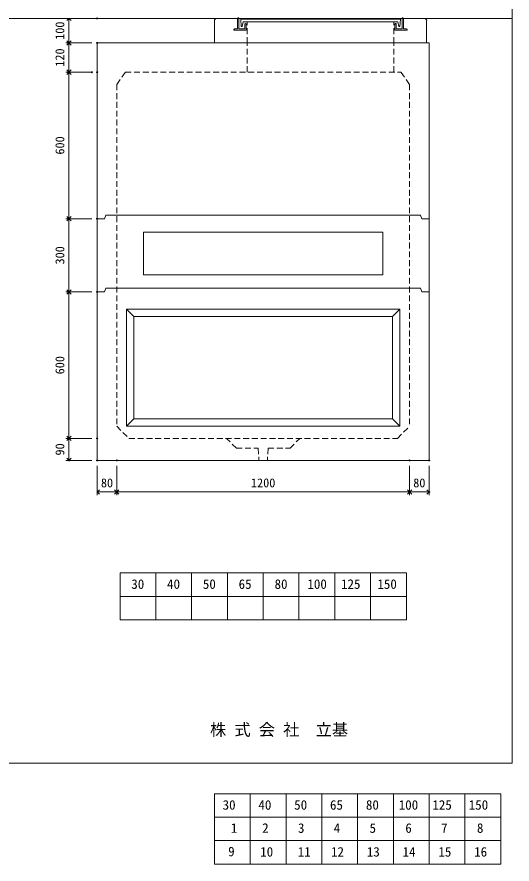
# Model space of a CAD drawing. Units: millimetres, scale not verified. Extents: x -6420 to 6420, y -3057 to 3057.
# Drawn here: x 4390 to 6420, y -3057 to 413 of the extents above; entities that cross this region are included whole.
import ezdxf
from ezdxf.enums import TextEntityAlignment as Align

# ---------------------------------------------------------------- set-up
doc = ezdxf.new("R2010")
doc.units = ezdxf.units.MM
doc.header["$LTSCALE"] = 20
doc.header["$PDMODE"] = 32
doc.header["$PDSIZE"] = 4
doc.linetypes.add('DASHED1', pattern=[1.8, 1.2, -0.6])
doc.linetypes.add('USER2', pattern=[50.8, 31.75, -6.35, 6.35, -6.35])
doc.layers.add('0-1_Defpoints', color=7, linetype='Continuous')
for name, color, linetype, lineweight in [('0-2_waku', 7, 'Continuous', 18), ('0-3_gaikei', 7, 'Continuous', 18), ('0-4_kakure', 7, 'DASHED1', 5), ('0-5_sunpou', 7, 'Continuous', 5), ('0-8_uchigawa', 6, 'Continuous', 18), ('0-A_futa', 3, 'Continuous', 18), ('0-B_GL', 4, 'Continuous', 18), ('0-D_文字１', 7, 'Continuous', 18), ('1-2_uchigawa2', 6, 'USER2', 18), ('1-4_文字２', 7, 'Continuous', 5)]:
    doc.layers.add(name, color=color, linetype=linetype, lineweight=lineweight)
doc.styles.add('ＭＳ ゴシック', font='')
doc.styles.get('ＭＳ ゴシック').set_extended_font_data('MS Gothic')

# ---------------------------------------------------------------- blocks, each defined once
blk = doc.blocks.new('_Open90')
at = {"layer": '0-5_sunpou'}
blk.add_line((0, 0), (-1, 0), dxfattribs=at)
blk.add_lwpolyline([(-0.5, 0.5), (0, 0), (-0.5, -0.5)], dxfattribs=at)
blk = doc.blocks.new('D63')
at = {"layer": '0-1_Defpoints'}
for p in [(7303.24, 1856.83), (7187.22, 1256.83), (7303.24, 1256.83)]:
    blk.add_point(p, dxfattribs=at)
at = {"layer": '0-5_sunpou'}
for p, q in [((7281.24, 1856.83), (7174.22, 1856.83)), ((7187.22, 1838.83), (7187.22, 1274.83)), ((7281.24, 1256.83), (7174.22, 1256.83))]:
    blk.add_line(p, q, dxfattribs=at)
at = {"layer": '0-5_sunpou', "xscale": 18, "yscale": 18}
for p, rotation in [((7187.22, 1856.83), 90), ((7187.22, 1256.83), 270)]:
    blk.add_blockref('_Open90', p, dxfattribs=dict(at, rotation=rotation))
at = {"layer": '0-5_sunpou', "style": 'ＭＳ ゴシック'}
blk.add_text('600', height=36.66, rotation=90, dxfattribs=at).set_placement((7179.22, 1519.33), align=Align.BOTTOM_LEFT)
blk = doc.blocks.new('D64')
at = {"layer": '0-1_Defpoints'}
for p in [(7303.24, 1256.83), (7187.22, 1166.83), (7303.24, 1166.83)]:
    blk.add_point(p, dxfattribs=at)
at = {"layer": '0-5_sunpou'}
for p, q in [((7281.24, 1256.83), (7174.22, 1256.83)), ((7187.22, 1238.83), (7187.22, 1184.83)), ((7281.24, 1166.83), (7174.22, 1166.83))]:
    blk.add_line(p, q, dxfattribs=at)
at = {"layer": '0-5_sunpou', "xscale": 18, "yscale": 18}
for p, rotation in [((7187.22, 1256.83), 90), ((7187.22, 1166.83), 270)]:
    blk.add_blockref('_Open90', p, dxfattribs=dict(at, rotation=rotation))
at = {"layer": '0-5_sunpou', "style": 'ＭＳ ゴシック'}
blk.add_text('90', height=36.66, rotation=90, dxfattribs=at).set_placement((7179.22, 1186.83), align=Align.BOTTOM_LEFT)
blk = doc.blocks.new('D65')
at = {"layer": '0-1_Defpoints'}
for p in [(7303.24, 1166.83), (7383.24, 1166.83), (7383.24, 1037.51)]:
    blk.add_point(p, dxfattribs=at)
at = {"layer": '0-5_sunpou'}
for p, q in [((7303.24, 1144.83), (7303.24, 1024.51)), ((7383.24, 1144.83), (7383.24, 1024.51)), ((7321.24, 1037.51), (7365.24, 1037.51))]:
    blk.add_line(p, q, dxfattribs=at)
at = {"layer": '0-5_sunpou', "xscale": 18, "yscale": 18, "rotation": 180}
blk.add_blockref('_Open90', (7303.24, 1037.51), dxfattribs=at)
at = {"layer": '0-5_sunpou', "xscale": 18, "yscale": 18}
blk.add_blockref('_Open90', (7383.24, 1037.51), dxfattribs=at)
at = {"layer": '0-5_sunpou', "style": 'ＭＳ ゴシック'}
blk.add_text('80', height=36.66, dxfattribs=at).set_placement((7318.24, 1045.51), align=Align.BOTTOM_LEFT)
blk = doc.blocks.new('D66')
at = {"layer": '0-1_Defpoints'}
for p in [(7383.24, 1166.83), (8583.24, 1166.83), (8583.24, 1037.51)]:
    blk.add_point(p, dxfattribs=at)
at = {"layer": '0-5_sunpou'}
for p, q in [((7383.24, 1144.83), (7383.24, 1024.51)), ((8583.24, 1144.83), (8583.24, 1024.51)), ((7401.24, 1037.51), (8565.24, 1037.51))]:
    blk.add_line(p, q, dxfattribs=at)
at = {"layer": '0-5_sunpou', "xscale": 18, "yscale": 18, "rotation": 180}
blk.add_blockref('_Open90', (7383.24, 1037.51), dxfattribs=at)
at = {"layer": '0-5_sunpou', "xscale": 18, "yscale": 18}
blk.add_blockref('_Open90', (8583.24, 1037.51), dxfattribs=at)
at = {"layer": '0-5_sunpou', "style": 'ＭＳ ゴシック'}
blk.add_text('1200', height=36.66, dxfattribs=at).set_placement((7933.24, 1045.51), align=Align.BOTTOM_LEFT)
blk = doc.blocks.new('D67')
at = {"layer": '0-1_Defpoints'}
for p in [(8583.24, 1166.83), (8663.24, 1166.83), (8663.24, 1037.51)]:
    blk.add_point(p, dxfattribs=at)
at = {"layer": '0-5_sunpou'}
for p, q in [((8583.24, 1144.83), (8583.24, 1024.51)), ((8663.24, 1144.83), (8663.24, 1024.51)), ((8601.24, 1037.51), (8645.24, 1037.51))]:
    blk.add_line(p, q, dxfattribs=at)
at = {"layer": '0-5_sunpou', "xscale": 18, "yscale": 18, "rotation": 180}
blk.add_blockref('_Open90', (8583.24, 1037.51), dxfattribs=at)
at = {"layer": '0-5_sunpou', "xscale": 18, "yscale": 18}
blk.add_blockref('_Open90', (8663.24, 1037.51), dxfattribs=at)
at = {"layer": '0-5_sunpou', "style": 'ＭＳ ゴシック'}
blk.add_text('80', height=36.66, dxfattribs=at).set_placement((8598.24, 1045.51), align=Align.BOTTOM_LEFT)
blk = doc.blocks.new('D68')
at = {"layer": '0-1_Defpoints'}
for p in [(7302.41, 2976.83), (7187.22, 2876.83), (7303.24, 2876.83)]:
    blk.add_point(p, dxfattribs=at)
at = {"layer": '0-5_sunpou'}
for p, q in [((7280.41, 2976.83), (7174.22, 2976.83)), ((7187.22, 2958.83), (7187.22, 2894.83)), ((7281.24, 2876.83), (7174.22, 2876.83))]:
    blk.add_line(p, q, dxfattribs=at)
at = {"layer": '0-5_sunpou', "xscale": 18, "yscale": 18}
for p, rotation in [((7187.22, 2976.83), 90), ((7187.22, 2876.83), 270)]:
    blk.add_blockref('_Open90', p, dxfattribs=dict(at, rotation=rotation))
at = {"layer": '0-5_sunpou', "style": 'ＭＳ ゴシック'}
blk.add_text('100', height=36.66, rotation=90, dxfattribs=at).set_placement((7179.22, 2889.33), align=Align.BOTTOM_LEFT)
blk = doc.blocks.new('D69')
at = {"layer": '0-1_Defpoints'}
for p in [(7303.24, 2876.83), (7187.22, 2756.83), (7303.24, 2756.83)]:
    blk.add_point(p, dxfattribs=at)
at = {"layer": '0-5_sunpou'}
for p, q in [((7281.24, 2876.83), (7174.22, 2876.83)), ((7187.22, 2858.83), (7187.22, 2774.83)), ((7281.24, 2756.83), (7174.22, 2756.83))]:
    blk.add_line(p, q, dxfattribs=at)
at = {"layer": '0-5_sunpou', "xscale": 18, "yscale": 18}
for p, rotation in [((7187.22, 2876.83), 90), ((7187.22, 2756.83), 270)]:
    blk.add_blockref('_Open90', p, dxfattribs=dict(at, rotation=rotation))
at = {"layer": '0-5_sunpou', "style": 'ＭＳ ゴシック'}
blk.add_text('120', height=36.66, rotation=90, dxfattribs=at).set_placement((7179.22, 2779.33), align=Align.BOTTOM_LEFT)
blk = doc.blocks.new('D70')
at = {"layer": '0-1_Defpoints'}
for p in [(7281.24, 2756.83), (7187.22, 2156.83), (7303.24, 2156.83)]:
    blk.add_point(p, dxfattribs=at)
at = {"layer": '0-5_sunpou'}
for p, q in [((7259.24, 2756.83), (7174.22, 2756.83)), ((7187.22, 2738.83), (7187.22, 2174.83)), ((7281.24, 2156.83), (7174.22, 2156.83))]:
    blk.add_line(p, q, dxfattribs=at)
at = {"layer": '0-5_sunpou', "xscale": 18, "yscale": 18}
for p, rotation in [((7187.22, 2756.83), 90), ((7187.22, 2156.83), 270)]:
    blk.add_blockref('_Open90', p, dxfattribs=dict(at, rotation=rotation))
at = {"layer": '0-5_sunpou', "style": 'ＭＳ ゴシック'}
blk.add_text('600', height=36.66, rotation=90, dxfattribs=at).set_placement((7179.22, 2419.33), align=Align.BOTTOM_LEFT)
blk = doc.blocks.new('D71')
at = {"layer": '0-1_Defpoints'}
for p in [(7303.24, 2156.83), (7187.22, 1856.83), (7303.24, 1856.83)]:
    blk.add_point(p, dxfattribs=at)
at = {"layer": '0-5_sunpou'}
for p, q in [((7281.24, 2156.83), (7174.22, 2156.83)), ((7187.22, 2138.83), (7187.22, 1874.83)), ((7281.24, 1856.83), (7174.22, 1856.83))]:
    blk.add_line(p, q, dxfattribs=at)
at = {"layer": '0-5_sunpou', "xscale": 18, "yscale": 18}
for p, rotation in [((7187.22, 2156.83), 90), ((7187.22, 1856.83), 270)]:
    blk.add_blockref('_Open90', p, dxfattribs=dict(at, rotation=rotation))
at = {"layer": '0-5_sunpou', "style": 'ＭＳ ゴシック'}
blk.add_text('300', height=36.66, rotation=90, dxfattribs=at).set_placement((7179.22, 1969.33), align=Align.BOTTOM_LEFT)

msp = doc.modelspace()

# ---------------------------------------------------------------- linework, layer by layer
at = {"layer": '0-2_waku'}
for p, q in [((6419.64, 3056.72), (6419.64, -2643.28)), ((4812.97, -1864.28), (4812.97, -2056.28)), ((4812.97, -1864.28), (4812.97, -2056.28)), ((4812.97, -1864.28), (4812.97, -2056.28)), ((4812.97, -1864.28), (4812.97, -2056.28)), ((4812.97, -1864.28), (5986.31, -1864.28)), ((4959.64, -1864.28), (4959.64, -2056.28)), ((5106.31, -1864.28), (5106.31, -2056.28)), ((5106.31, -1864.28), (5106.31, -2056.28)), ((5252.97, -1864.28), (5252.97, -2056.28)), ((5399.64, -1864.28), (5399.64, -2056.28)), ((5546.31, -1864.28), (5546.31, -2056.28)), ((5692.97, -1864.28), (5692.97, -2056.28)), ((5839.64, -1864.28), (5839.64, -2056.28)), ((5986.31, -1864.28), (5986.31, -2056.28)), ((4812.97, -1960.28), (5986.31, -1960.28)), ((4812.97, -2056.28), (5986.31, -2056.28)), ((-1740.36, -2643.28), (6419.64, -2643.28))]:
    msp.add_line(p, q, dxfattribs=at)
at = {"layer": '0-3_gaikei'}
for p, q in [((5199.64, 306.72), (5199.64, 396.72)), ((5209.64, 406.72), (5294.64, 406.72)), ((5974.64, 406.72), (6059.64, 406.72)), ((6069.64, 306.72), (6069.64, 396.72)), ((4719.64, 306.72), (4719.64, -1403.28)), ((4719.64, 306.72), (6079.64, 306.72)), ((6079.64, 306.72), (6079.64, -1403.28)), ((4749.64, -413.28), (4719.64, -413.28)), ((4749.64, -413.28), (4754.64, -398.28)), ((4754.64, -398.28), (6044.64, -398.28)), ((6049.64, -413.28), (6044.64, -398.28)), ((6079.64, -413.28), (6049.64, -413.28)), ((4749.64, -713.28), (4719.64, -713.28)), ((4749.64, -713.28), (4754.64, -698.28)), ((4754.64, -698.28), (6044.64, -698.28)), ((6049.64, -713.28), (6044.64, -698.28)), ((6079.64, -713.28), (6049.64, -713.28)), ((6079.64, -1403.28), (4719.64, -1403.28))]:
    msp.add_line(p, q, dxfattribs=at)
for centre, radius, start, end in [((5209.06, 397.3), 9.44, 86.47383, 183.52617), ((6059.97, 397.05), 9.68, 358.04251, 91.95749)]:
    msp.add_arc(centre, radius, start, end, dxfattribs=at)
at = {"layer": '0-4_kakure'}
for p, q in [((5334.64, 306.72), (5334.64, 393.22)), ((5934.64, 306.72), (5934.64, 393.22)), ((5334.64, 186.72), (5334.64, 306.72)), ((5934.64, 186.72), (5934.64, 306.72)), ((4799.64, 136.72), (4834.64, 186.72)), ((4834.64, 186.72), (5964.64, 186.72)), ((5999.64, 136.72), (5964.64, 186.72)), ((4799.64, 136.72), (4799.64, -1263.28)), ((5999.64, 136.72), (5999.64, -1263.28)), ((4799.64, -1263.28), (4849.64, -1313.28)), ((5949.64, -1313.28), (5999.64, -1263.28)), ((4849.64, -1313.28), (5949.64, -1313.28)), ((5289.64, -1353.28), (5249.64, -1313.28)), ((5289.64, -1353.28), (5379.64, -1353.28)), ((5379.64, -1353.28), (5382.14, -1403.28)), ((5419.64, -1353.28), (5417.14, -1403.28))]:
    msp.add_line(p, q, dxfattribs=at)
msp.add_lwpolyline([(5419.64, -1353.28), (5509.64, -1353.28), (5549.64, -1313.28)], dxfattribs=at)
at = {"layer": '0-8_uchigawa'}
for p, q in [((4839.64, -783.28), (5959.64, -783.28)), ((4839.64, -783.28), (4839.64, -1263.28)), ((4839.64, -783.28), (4869.64, -813.28)), ((5959.64, -783.28), (5929.64, -813.28)), ((5959.64, -1263.28), (5959.64, -783.28)), ((4869.64, -813.28), (5929.64, -813.28)), ((4869.64, -813.28), (4869.64, -1233.28)), ((5929.64, -1233.28), (5929.64, -813.28)), ((4839.64, -1263.28), (4869.64, -1233.28)), ((4869.64, -1233.28), (5929.64, -1233.28)), ((5959.64, -1263.28), (5929.64, -1233.28)), ((4839.64, -1263.28), (5959.64, -1263.28))]:
    msp.add_line(p, q, dxfattribs=at)
at = {"layer": '0-A_futa'}
for p, q in [((5294.64, 406.72), (5294.64, 363.72)), ((5296.64, 408.72), (5299.64, 408.72)), ((5299.64, 408.72), (5299.64, 363.72)), ((5307.45, 404.22), (5961.78, 404.22)), ((5307.45, 404.22), (5309.94, 374.22)), ((5317.97, 393.22), (5313.65, 374.22)), ((5317.97, 393.22), (5951.31, 393.22)), ((5324.64, 383.72), (5324.64, 363.72)), ((5326.64, 385.72), (5327.64, 385.72)), ((5329.64, 383.72), (5329.64, 358.72)), ((5939.64, 383.72), (5939.64, 358.72)), ((5942.64, 385.72), (5941.64, 385.72)), ((5944.64, 383.72), (5944.64, 363.72)), ((5951.31, 393.22), (5955.63, 374.22)), ((5961.78, 404.22), (5959.53, 374.22)), ((5969.64, 408.72), (5972.64, 408.72)), ((5974.64, 406.72), (5974.64, 363.72)), ((5279.64, 361.72), (5279.64, 360.72)), ((5281.64, 363.72), (5294.64, 363.72)), ((5329.64, 358.72), (5281.64, 358.72)), ((5299.64, 363.72), (5324.64, 363.72)), ((5309.94, 374.22), (5313.65, 374.22)), ((5939.64, 358.72), (5987.64, 358.72)), ((5959.53, 374.22), (5955.63, 374.22)), ((5987.64, 363.72), (5974.64, 363.72)), ((5989.64, 361.72), (5989.64, 360.72))]:
    msp.add_line(p, q, dxfattribs=at)
msp.add_lwpolyline([(5969.64, 408.72), (5969.64, 363.72), (5944.64, 363.72)], dxfattribs=at)
for centre, start, end in [((5296.64, 406.72), 90, 180), ((5326.64, 383.72), 90, 180), ((5327.64, 383.72), 0, 90), ((5941.64, 383.72), 90, 180), ((5942.64, 383.72), 0, 90), ((5972.64, 406.72), 0, 90), ((5281.64, 361.72), 90, 180), ((5281.64, 360.72), 180, 270), ((5987.64, 361.72), 0, 90), ((5987.64, 360.72), 270, 0)]:
    msp.add_arc(centre, 2, start, end, dxfattribs=at)
at = {"layer": '0-B_GL'}
msp.add_line((-1740.36, 406.72), (6419.64, 406.72), dxfattribs=at)
at = {"layer": '1-2_uchigawa2'}
for p, q in [((4909.64, -468.28), (5399.64, -468.28)), ((4909.64, -468.28), (4909.64, -643.28)), ((5889.64, -468.28), (5399.64, -468.28)), ((5889.64, -468.28), (5889.64, -643.28)), ((4909.64, -643.28), (5399.02, -643.28)), ((5889.64, -643.28), (5400.26, -643.28))]:
    msp.add_line(p, q, dxfattribs=at)
at = {"layer": '1-4_文字２'}
for p, q in [((5199.87, -2768.54), (5199.87, -2960.54)), ((5199.87, -2768.54), (5199.87, -2960.54)), ((5199.87, -2768.54), (5199.87, -2960.54)), ((5199.87, -2768.54), (5199.87, -2960.54)), ((5199.87, -2768.54), (6373.2, -2768.54)), ((5199.87, -2768.54), (5199.87, -2960.54)), ((5199.87, -2768.54), (5199.87, -2960.54)), ((5199.87, -2768.54), (5199.87, -2960.54)), ((5199.87, -2768.54), (5199.87, -2960.54)), ((5199.87, -2768.54), (6373.2, -2768.54)), ((5346.54, -2768.54), (5346.54, -2960.54)), ((5346.54, -2768.54), (5346.54, -2960.54)), ((5493.2, -2768.54), (5493.2, -2960.54)), ((5493.2, -2768.54), (5493.2, -2960.54)), ((5493.2, -2768.54), (5493.2, -2960.54)), ((5493.2, -2768.54), (5493.2, -2960.54)), ((5639.87, -2768.54), (5639.87, -2960.54)), ((5639.87, -2768.54), (5639.87, -2960.54)), ((5786.54, -2768.54), (5786.54, -2960.54)), ((5786.54, -2768.54), (5786.54, -2960.54)), ((5933.2, -2768.54), (5933.2, -2960.54)), ((5933.2, -2768.54), (5933.2, -2960.54)), ((6079.87, -2768.54), (6079.87, -2960.54)), ((6079.87, -2768.54), (6079.87, -2960.54)), ((6226.54, -2768.54), (6226.54, -2960.54)), ((6226.54, -2768.54), (6226.54, -2960.54)), ((6373.2, -2768.54), (6373.2, -2960.54)), ((6373.2, -2768.54), (6373.2, -2960.54)), ((5199.87, -2864.54), (6373.2, -2864.54)), ((5199.87, -2864.54), (6373.2, -2864.54)), ((5199.87, -2960.54), (6373.2, -2960.54)), ((5199.87, -2960.54), (6373.2, -2960.54)), ((5199.87, -2960.54), (5199.87, -3056.54)), ((5199.87, -2960.54), (5199.87, -3056.54)), ((5199.87, -2960.54), (5199.87, -3056.54)), ((5199.87, -2960.54), (5199.87, -3056.54)), ((5199.87, -2960.54), (6373.2, -2960.54)), ((5199.87, -2960.54), (5199.87, -3056.54)), ((5199.87, -2960.54), (5199.87, -3056.54)), ((5199.87, -2960.54), (5199.87, -3056.54)), ((5199.87, -2960.54), (5199.87, -3056.54)), ((5199.87, -2960.54), (6373.2, -2960.54)), ((5346.54, -2960.54), (5346.54, -3056.54)), ((5346.54, -2960.54), (5346.54, -3056.54)), ((5493.2, -2960.54), (5493.2, -3056.54)), ((5493.2, -2960.54), (5493.2, -3056.54)), ((5493.2, -2960.54), (5493.2, -3056.54)), ((5493.2, -2960.54), (5493.2, -3056.54)), ((5639.87, -2960.54), (5639.87, -3056.54)), ((5639.87, -2960.54), (5639.87, -3056.54)), ((5786.54, -2960.54), (5786.54, -3056.54)), ((5786.54, -2960.54), (5786.54, -3056.54)), ((5933.2, -2960.54), (5933.2, -3056.54)), ((5933.2, -2960.54), (5933.2, -3056.54)), ((6079.87, -2960.54), (6079.87, -3056.54)), ((6079.87, -2960.54), (6079.87, -3056.54)), ((6226.54, -2960.54), (6226.54, -3056.54)), ((6226.54, -2960.54), (6226.54, -3056.54)), ((6373.2, -2960.54), (6373.2, -3056.54)), ((6373.2, -2960.54), (6373.2, -3056.54)), ((5199.87, -3056.54), (6373.2, -3056.54)), ((5199.87, -3056.54), (6373.2, -3056.54))]:
    msp.add_line(p, q, dxfattribs=at)

# ---------------------------------------------------------------- block references
at = {"layer": '0-5_sunpou'}
for name in ['D68', 'D69', 'D70', 'D71', 'D63', 'D64', 'D65', 'D66', 'D67']:
    msp.add_blockref(name, (-2583.6, -2570.11), dxfattribs=at)

# ---------------------------------------------------------------- texts
at = {"layer": '0-D_文字１', "style": 'ＭＳ ゴシック'}
for s, height, p in [('30', 39.1, (4859.05, -1941.14)), ('40', 39.1, (5005.71, -1941.14)), ('50', 39.1, (5152.38, -1941.14)), ('65', 39.1, (5299.05, -1941.14)), ('80', 39.1, (5446.26, -1941.14)), ('100', 39.1, (5580.76, -1941.14)), ('125', 39.1, (5718.61, -1941.14)), ('150', 39.1, (5867.62, -1941.14)), (' 株 式 会 社\u3000立基', 48.88, (5148.35, -2545.09))]:
    msp.add_text(s, height=height, dxfattribs=at).set_placement(p, align=Align.BOTTOM_LEFT)
at = {"layer": '1-4_文字２', "style": 'ＭＳ ゴシック'}
for s, p in [('30', (5233.41, -2845.63)), ('30', (5233.41, -2845.63)), ('40', (5380.07, -2845.63)), ('40', (5380.07, -2845.63)), ('50', (5526.74, -2845.63)), ('50', (5526.74, -2845.63)), ('65', (5673.41, -2845.63)), ('65', (5673.41, -2845.63)), ('80', (5820.62, -2845.63)), ('80', (5820.62, -2845.63)), ('100', (5955.12, -2845.63)), ('100', (5955.12, -2845.63)), ('125', (6092.97, -2845.63)), ('125', (6092.97, -2845.63)), ('150', (6241.98, -2845.63)), ('150', (6241.98, -2845.63)), ('1', (5266.94, -2940.35)), ('2', (5395.52, -2940.35)), ('3', (5542.19, -2940.35)), ('4', (5688.85, -2940.35)), ('5', (5835.52, -2940.35)), ('6', (5982.19, -2940.35)), ('7', (6128.85, -2940.35)), ('8', (6275.52, -2940.35)), ('9', (5256.18, -3036.35)), ('10', (5387.4, -3037.63)), ('11', (5541.4, -3037.63)), ('12', (5677.68, -3037.63)), ('13', (5824.34, -3037.63)), ('14', (5971.01, -3037.63)), ('15', (6117.68, -3037.63)), ('16', (6264.34, -3037.63))]:
    msp.add_text(s, height=39.1, dxfattribs=at).set_placement(p, align=Align.BOTTOM_LEFT)

doc.saveas('drawing.dxf')
